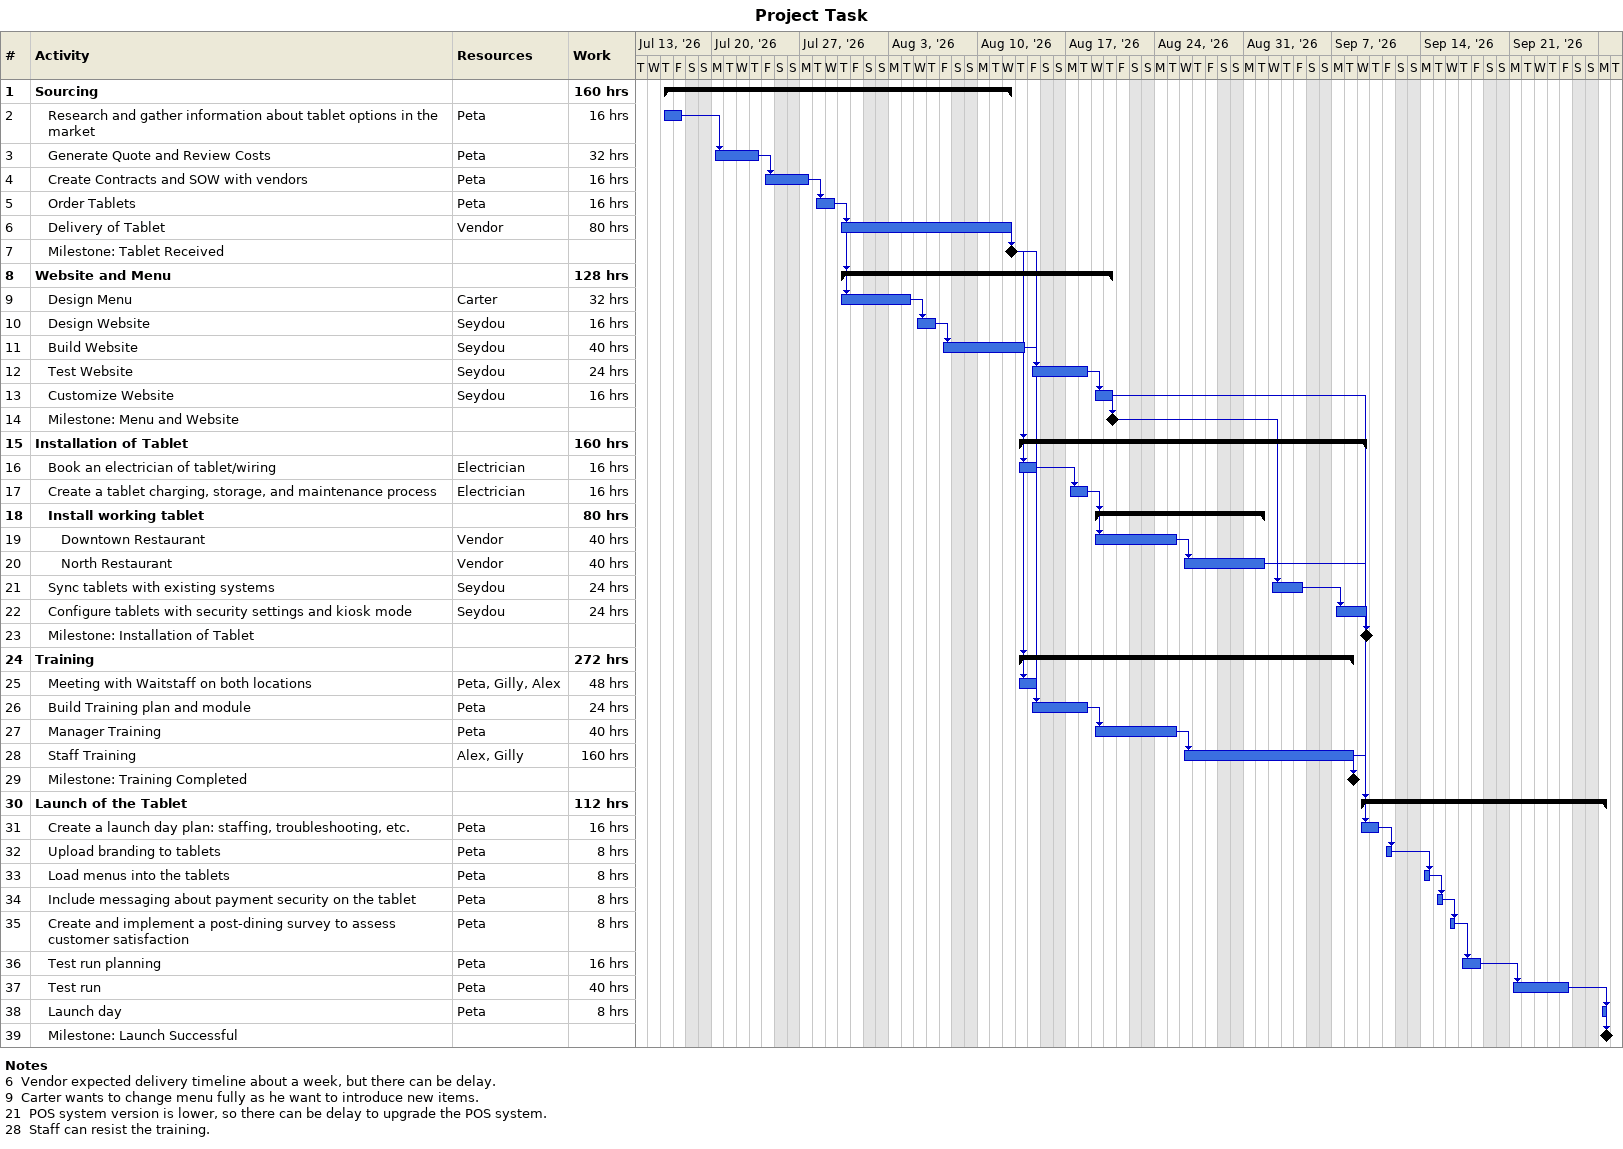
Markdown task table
Project Task

| ID | Level | Task | Start | Finish | Predecessors | Resources | Work (h) |
|---|---|---|---|---|---|---|---|
| 1 | 1 | **Sourcing** | 2026-07-16 | 2026-08-12 |  |  | 160 |
| 2 | 2 | Research and gather information about tablet options in the market | 2026-07-16 | 2026-07-17 |  | Peta | 16 |
| 3 | 2 | Generate Quote and Review Costs | 2026-07-20 | 2026-07-23 | 2 | Peta | 32 |
| 4 | 2 | Create Contracts and SOW with vendors | 2026-07-24 | 2026-07-27 | 3 | Peta | 16 |
| 5 | 2 | Order Tablets | 2026-07-28 | 2026-07-29 | 4 | Peta | 16 |
| 6 | 2 | Delivery of Tablet | 2026-07-30 | 2026-08-12 | 5 | Vendor | 80 |
| 7 | 2 | Milestone: Tablet Received (milestone) | 2026-08-12 | 2026-08-12 | 6 |  |  |
| 8 | 1 | **Website and Menu** | 2026-07-30 | 2026-08-20 | 5 |  | 128 |
| 9 | 2 | Design Menu | 2026-07-30 | 2026-08-04 | 5 | Carter | 32 |
| 10 | 2 | Design Website | 2026-08-05 | 2026-08-06 | 9 | Seydou | 16 |
| 11 | 2 | Build Website | 2026-08-07 | 2026-08-13 | 10 | Seydou | 40 |
| 12 | 2 | Test Website | 2026-08-14 | 2026-08-18 | 11, 7 | Seydou | 24 |
| 13 | 2 | Customize Website | 2026-08-19 | 2026-08-20 | 12 | Seydou | 16 |
| 14 | 2 | Milestone: Menu and Website (milestone) | 2026-08-20 | 2026-08-20 | 13 |  |  |
| 15 | 1 | **Installation of Tablet** | 2026-08-13 | 2026-09-09 | 7 |  | 160 |
| 16 | 2 | Book an electrician of tablet/wiring | 2026-08-13 | 2026-08-14 | 7 | Electrician | 16 |
| 17 | 2 | Create a tablet charging, storage, and maintenance process | 2026-08-17 | 2026-08-18 | 16 | Electrician | 16 |
| 18 | 2 | **Install working tablet** | 2026-08-19 | 2026-09-01 | 17 |  | 80 |
| 19 | 3 | Downtown Restaurant | 2026-08-19 | 2026-08-25 | 17 | Vendor | 40 |
| 20 | 3 | North Restaurant | 2026-08-26 | 2026-09-01 | 19 | Vendor | 40 |
| 21 | 2 | Sync tablets with existing systems | 2026-09-02 | 2026-09-04 | 20, 14 | Seydou | 24 |
| 22 | 2 | Configure tablets with security settings and kiosk mode | 2026-09-07 | 2026-09-09 | 21 | Seydou | 24 |
| 23 | 2 | Milestone: Installation of Tablet (milestone) | 2026-09-09 | 2026-09-09 | 22 |  |  |
| 24 | 1 | **Training** | 2026-08-13 | 2026-09-08 | 7 |  | 272 |
| 25 | 2 | Meeting with Waitstaff on both locations | 2026-08-13 | 2026-08-14 | 7 | Peta, Gilly, Alex | 48 |
| 26 | 2 | Build Training plan and module | 2026-08-14 | 2026-08-18 | 11, 7 | Peta | 24 |
| 27 | 2 | Manager Training | 2026-08-19 | 2026-08-25 | 26 | Peta | 40 |
| 28 | 2 | Staff Training | 2026-08-26 | 2026-09-08 | 27 | Alex, Gilly | 160 |
| 29 | 2 | Milestone: Training Completed (milestone) | 2026-09-08 | 2026-09-08 | 28 |  |  |
| 30 | 1 | **Launch of the Tablet** | 2026-09-09 | 2026-09-28 | 13, 28, 20 |  | 112 |
| 31 | 2 | Create a launch day plan: staffing, troubleshooting, etc. | 2026-09-09 | 2026-09-10 | 13, 28, 20 | Peta | 16 |
| 32 | 2 | Upload branding to tablets | 2026-09-11 | 2026-09-11 | 31 | Peta | 8 |
| 33 | 2 | Load menus into the tablets | 2026-09-14 | 2026-09-14 | 32 | Peta | 8 |
| 34 | 2 | Include messaging about payment security on the tablet | 2026-09-15 | 2026-09-15 | 33 | Peta | 8 |
| 35 | 2 | Create and implement a post-dining survey to assess customer satisfaction | 2026-09-16 | 2026-09-16 | 34 | Peta | 8 |
| 36 | 2 | Test run planning | 2026-09-17 | 2026-09-18 | 35 | Peta | 16 |
| 37 | 2 | Test run | 2026-09-21 | 2026-09-25 | 36 | Peta | 40 |
| 38 | 2 | Launch day | 2026-09-28 | 2026-09-28 | 37 | Peta | 8 |
| 39 | 2 | Milestone: Launch Successful (milestone) | 2026-09-28 | 2026-09-28 | 38 |  |  |

Notes
- 6: Vendor expected delivery timeline about a week, but there can be delay.
- 9: Carter wants to change menu fully as he want to introduce new items.
- 21: POS system version is lower, so there can be delay to upgrade the POS system.
- 28: Staff can resist the training.
